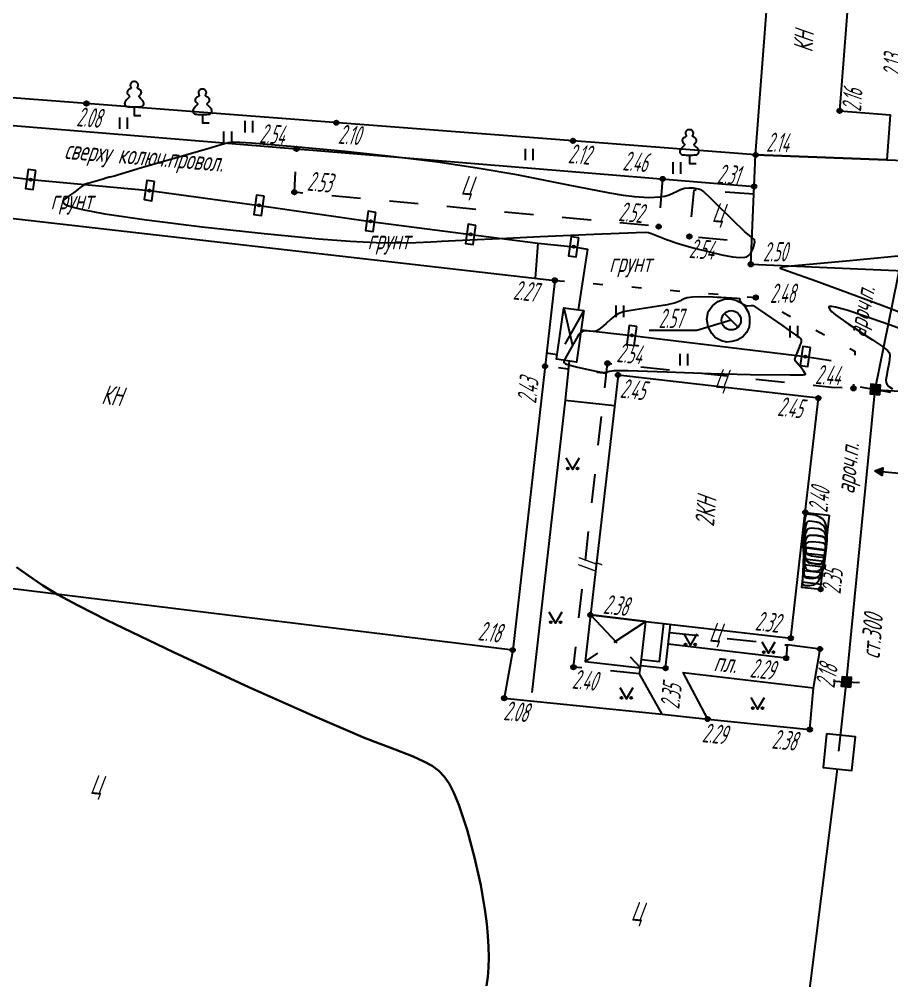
# Model space of a CAD drawing. Extents: x 1233805 to 1234355, y 654698 to 655114.
# Drawn here: x 1233889.75 to 1233934.98, y 654998.42 to 655048.23 of the extents above; entities that cross this region are included whole.
import ezdxf

# ---------------------------------------------------------------- set-up
doc = ezdxf.new("R2010")
doc.units = 0
for name, pattern in [('ИИDash_05_15', [2, 0.5, -1.5]), ('ИИDash_15_15', [3, 1.5, -1.5]), ('ИИDash_20_10', [3, 2, -1])]:
    doc.linetypes.add(name, pattern=pattern)
for name, color, linetype, lineweight in [('ИИ_ГОРИЗОНТАЛИ_ОСН', 32, 'Continuous', 25), ('ИИ_ГОРИЗОНТАЛИ_УТОЛЩ', 32, 'Continuous', 30), ('ИИ_ДОРОГИ_АД', 7, 'Continuous', 25), ('ИИ_ОГРАДЫ', 7, 'Continuous', 25), ('ИИ_ОТМЕТКИ', 7, 'Continuous', 25), ('ИИ_СТРОЕНИЕ', 7, 'Continuous', 25), ('ИИ_ТЕПЛОТРАССА', 5, 'Continuous', 25), ('ИИ_ТРУБОПРОВОДЫ', 7, 'Continuous', 25), ('ИИ_УГОДЬЯ', 7, 'Continuous', 25)]:
    doc.layers.add(name, color=color, linetype=linetype, lineweight=lineweight)
doc.styles.add('VNIPISIMPLEXCUR', font='simplex.shx', dxfattribs={"width": 0.8, "oblique": 15})
doc.styles.add('ГОСТ 2.304 КУРСИВ', font='cs_gost2304.shx', dxfattribs={"oblique": 15})
doc.linetypes.add('ИИ054763', pattern='A,2.5,[23,3dservice.shx,S=0.85,R=45,X=0,Y=0],5,[23,3dservice.shx,S=0.85,R=225,X=0,Y=0],2.5', length=10)
doc.linetypes.add('ИИ251215', pattern='A,8,-0.6,["2Т",VNIPISIMPLEXCUR,S=2,R=0,X=0,Y=-1],-4.4,24', length=37)
doc.linetypes.add('ИИ251225', pattern='A,2,-2,3,-0.6,["2Т",VNIPISIMPLEXCUR,S=2,R=0,X=0,Y=-1],-4.4,3,-2,8,-2,8,-2,6', length=43)

# ---------------------------------------------------------------- blocks, each defined once
blk = doc.blocks.new('ИИ05401')
at = {"color": 0, "linetype": 'Continuous', "lineweight": 25}
for points in [[(-0.4, 1.2), (-0.4, 0)], [(0.4, 1.2), (0.4, 0)]]:
    blk.add_lwpolyline(points, dxfattribs=at)
blk = doc.blocks.new('ИИ05416')
at = {"linetype": 'Continuous', "lineweight": 25}
h = blk.add_hatch(color=0, dxfattribs=at)
edge = h.paths.add_edge_path()
edge.add_arc((-0.5, 0.1), 0.1, 0, 360)
h = blk.add_hatch(color=0, dxfattribs=at)
edge = h.paths.add_edge_path()
edge.add_arc((0.5, 0.1), 0.1, 0, 360)
at = {"color": 0, "linetype": 'Continuous', "lineweight": 25}
blk.add_lwpolyline([(-0.693, 1.2), (0, 0), (0.693, 1.2)], dxfattribs=at)
for centre in [(-0.5, 0.1), (0.5, 0.1)]:
    blk.add_circle(centre, 0.1, dxfattribs=at)
blk = doc.blocks.new('ИИ051171')
at = {"color": 0, "linetype": 'Continuous', "lineweight": 25, "flags": 128}
blk.add_lwpolyline([(0.707, -0.707), (-0.707, 0.707)], dxfattribs=at)
at = {"color": 0, "linetype": 'Continuous', "lineweight": 25}
blk.add_circle((0, 0), 1, dxfattribs=at)
at = {"color": 0, "linetype": 'Continuous', "style": 'VNIPISIMPLEXCUR', "oblique": 15, "width": 0.8}
for tag, p in [('NUMBER', (1.7, -1)), ('HATCH', (1.7, -4.4)), ('HEIGHT', (1.7, -7.8)), ('TOP1', (1.7, -11.2)), ('TOP2', (1.7, -14.6)), ('TOP3', (1.7, -18)), ('TOP4', (1.7, -21.4)), ('TOP5', (1.7, -24.8)), ('BOTTOM', (1.7, -28.2))]:
    blk.add_attdef(tag, p, '', height=2, dxfattribs=at)
blk = doc.blocks.new('ИИ0510712')
at = {"linetype": 'Continuous'}
blk.add_hatch(color=0, dxfattribs=at).paths.add_polyline_path([(0.5, -0.5), (0.5, 0.5), (-0.5, 0.5), (-0.5, -0.5)])
at = {"color": 0, "linetype": 'Continuous'}
blk.add_lwpolyline([(0.5, -0.5), (0.5, 0.5), (-0.5, 0.5), (-0.5, -0.5)], close=True, dxfattribs=at)
blk = doc.blocks.new('ИИ051216')
at = {"linetype": 'Continuous'}
blk.add_hatch(color=0, dxfattribs=at).paths.add_polyline_path([(0, 0), (0.4, -0.8), (-0.4, -0.8)])
at = {"color": 0, "linetype": 'Continuous'}
for points in [[(0, 0), (0.4, -0.8), (-0.4, -0.8), (0, 0)], [(0, 0), (0, -2.5)]]:
    blk.add_lwpolyline(points, dxfattribs=at)
at = {"color": 0, "linetype": 'Continuous', "style": 'VNIPISIMPLEXCUR', "oblique": 15, "width": 0.8}
blk.add_attdef('HEIGHT', (1.1, -2.5), '', height=2, dxfattribs=at)
blk = doc.blocks.new('ИИ051083')
h = blk.add_hatch(color=0)
edge = h.paths.add_edge_path()
edge.add_arc((0, 0), 0.12, 0, 360)
at = {"color": 0}
blk.add_lwpolyline([(-0.4, -1), (0.4, -1), (0.4, 1), (-0.4, 1)], close=True, dxfattribs=at)
blk.add_circle((0, 0), 0.12, dxfattribs=at)
blk = doc.blocks.new('ИИ053881')
at = {"color": 0, "linetype": 'Continuous', "lineweight": 25}
blk.add_lwpolyline([(0, 0.875), (0.129, 0.876), (0.342, 0.878), (0.479, 0.882), (0.614, 0.891), (0.726, 0.907), (0.816, 0.94), (0.906, 1), (0.956, 1.071), (0.983, 1.151), (0.991, 1.231), (0.986, 1.295), (0.963, 1.379), (0.932, 1.445), (0.884, 1.516), (0.798, 1.61), (0.719, 1.692), (0.646, 1.766), (0.575, 1.842), (0.536, 1.889), (0.511, 1.929), (0.501, 1.967), (0.504, 1.992), (0.518, 2.017), (0.545, 2.049), (0.608, 2.115), (0.679, 2.198), (0.732, 2.29), (0.745, 2.372), (0.736, 2.444), (0.709, 2.515), (0.672, 2.575), (0.633, 2.617), (0.596, 2.646), (0.548, 2.678), (0.495, 2.709), (0.408, 2.76), (0.363, 2.789), (0.336, 2.812), (0.324, 2.831), (0.321, 2.846), (0.325, 2.865), (0.335, 2.89), (0.353, 2.928), (0.372, 2.968), (0.4, 3.034), (0.413, 3.103), (0.412, 3.19), (0.398, 3.247), (0.363, 3.319), (0.32, 3.377), (0.284, 3.414), (0.246, 3.444), (0.181, 3.476), (0.125, 3.489), (0.07, 3.496), (0, 3.5), (-0.07, 3.496), (-0.125, 3.489), (-0.181, 3.476), (-0.246, 3.444), (-0.284, 3.414), (-0.32, 3.377), (-0.363, 3.319), (-0.398, 3.247), (-0.412, 3.19), (-0.413, 3.103), (-0.4, 3.034), (-0.372, 2.968), (-0.353, 2.928), (-0.335, 2.89), (-0.325, 2.865), (-0.321, 2.846), (-0.324, 2.831), (-0.336, 2.812), (-0.363, 2.789), (-0.408, 2.76), (-0.495, 2.709), (-0.548, 2.678), (-0.596, 2.646), (-0.633, 2.617), (-0.672, 2.575), (-0.709, 2.515), (-0.736, 2.444), (-0.745, 2.372), (-0.732, 2.29), (-0.679, 2.198), (-0.608, 2.115), (-0.545, 2.049), (-0.518, 2.017), (-0.504, 1.992), (-0.501, 1.967), (-0.511, 1.929), (-0.536, 1.889), (-0.575, 1.842), (-0.646, 1.766), (-0.719, 1.692), (-0.798, 1.61), (-0.884, 1.516), (-0.932, 1.445), (-0.963, 1.379), (-0.986, 1.295), (-0.991, 1.231), (-0.983, 1.151), (-0.956, 1.071), (-0.906, 1), (-0.816, 0.94), (-0.726, 0.907), (-0.614, 0.891), (-0.479, 0.882), (-0.342, 0.878), (-0.129, 0.876)], close=True, dxfattribs=at)
blk.add_lwpolyline([(0, 0.875), (0, 0), (0.7, 0)], dxfattribs=at)
blk = doc.blocks.new('PICKET')
at = {"color": 0, "linetype": 'Continuous', "lineweight": 25}
for p, q in [((-0.23, 0), (0.23, 0)), ((0, 0.23), (0, -0.23))]:
    blk.add_line(p, q, dxfattribs=at)
blk.add_circle((0, 0), 0.23, dxfattribs=at)
at = {"color": 0, "linetype": 'Continuous', "style": 'VNIPISIMPLEXCUR', "oblique": 15, "width": 0.8}
blk.add_attdef('OTMETKA', (1.25, 0.3), '', height=2, dxfattribs=at)
at = {"color": 8, "linetype": 'Continuous', "style": 'VNIPISIMPLEXCUR', "oblique": 15, "width": 0.8, "flags": 1}
blk.add_attdef('NOMER', (1.25, -2.7), '', height=2, dxfattribs=at)
blk = doc.blocks.new('*U161')
at = {"color": 0, "linetype": 'ByBlock', "lineweight": -2}
for points in [[(0, 0), (-3.578, -1.058)], [(-3.578, -1.058), (-8.523, -1.058)]]:
    blk.add_lwpolyline(points, dxfattribs=at)

msp = doc.modelspace()

# ---------------------------------------------------------------- linework, layer by layer
at = {"layer": 'ИИ_ГОРИЗОНТАЛИ_ОСН', "flags": 128}
for points, elevation in [([(1233892.912, 655039.51), (1233892.791, 655039.413), (1233892.562, 655039.234), (1233892.409, 655039.128), (1233892.13, 655038.93), (1233892.025, 655038.831), (1233892.01, 655038.787), (1233892.019, 655038.745), (1233892.11, 655038.656), (1233892.303, 655038.565), (1233892.608, 655038.468), (1233893.023, 655038.366), (1233894.187, 655038.149), (1233896.338, 655037.837), (1233899.233, 655037.477), (1233902.443, 655037.124), (1233905.279, 655036.854), (1233906.896, 655036.731), (1233908.254, 655036.659), (1233909.35, 655036.638), (1233910.314, 655036.666), (1233911.087, 655036.704), (1233911.396, 655036.719), (1233911.64, 655036.73), (1233912.717, 655036.779), (1233915.019, 655036.885), (1233916.76, 655036.966), (1233919.529, 655037.092), (1233921.721, 655037.189), (1233922.226, 655037.195), (1233922.364, 655037.173), (1233922.521, 655037.121), (1233922.688, 655037.054), (1233923.302, 655036.817), (1233923.964, 655036.599), (1233924.688, 655036.391), (1233925.468, 655036.189), (1233926.167, 655036.028), (1233926.714, 655035.925), (1233927.1, 655035.882), (1233927.368, 655035.895), (1233927.464, 655035.922), (1233927.542, 655035.964), (1233927.667, 655036.104), (1233927.812, 655036.409), (1233927.882, 655036.7), (1233927.855, 655036.798), (1233927.707, 655036.931), (1233927.347, 655037.238), (1233926.734, 655037.819), (1233925.751, 655038.791), (1233925.612, 655038.928), (1233925.196, 655039.321), (1233925.091, 655039.385), (1233924.957, 655039.426), (1233924.694, 655039.475), (1233924.457, 655039.486), (1233924.235, 655039.459), (1233924.032, 655039.393), (1233923.859, 655039.306), (1233923.635, 655039.193), (1233923.431, 655039.114), (1233923.206, 655039.054), (1233922.959, 655039.013), (1233922.677, 655038.989), (1233922.366, 655038.984), (1233921.65, 655039.03), (1233921.073, 655039.106), (1233920.356, 655039.224), (1233918.141, 655039.654), (1233915.544, 655040.16), (1233913.493, 655040.517), (1233911.454, 655040.817), (1233909.164, 655041.104), (1233906.642, 655041.375), (1233903.821, 655041.639), (1233901.781, 655041.808), (1233900.877, 655041.854), (1233900.581, 655041.824), (1233899.976, 655041.656), (1233899.692, 655041.573), (1233898.377, 655041.194), (1233896.08, 655040.529), (1233894.835, 655040.148), (1233894.681, 655040.099), (1233894.446, 655040.045), (1233894.407, 655040.039), (1233894.24, 655039.992), (1233894.101, 655039.95), (1233893.37, 655039.737), (1233893.287, 655039.713), (1233893.13, 655039.659), (1233893.077, 655039.627), (1233893.004, 655039.578), (1233892.912, 655039.51)], 2.5), ([(1233919.72, 655029.989), (1233920.082, 655029.933), (1233920.16, 655029.935), (1233920.221, 655029.956), (1233920.227, 655029.959), (1233920.355, 655030.001), (1233920.566, 655030.027), (1233921.309, 655030.037), (1233923.321, 655029.962), (1233925.613, 655029.87), (1233927.646, 655029.821), (1233929.701, 655029.802), (1233930.382, 655029.811), (1233930.49, 655029.823), (1233930.508, 655029.846), (1233930.427, 655029.979), (1233930.24, 655030.215), (1233930.189, 655030.275), (1233929.991, 655030.523), (1233929.958, 655030.622), (1233930.001, 655030.765), (1233930.207, 655031.27), (1233930.217, 655031.293), (1233930.293, 655031.501), (1233930.292, 655031.622), (1233930.257, 655031.684), (1233930.182, 655031.754), (1233929.777, 655032.044), (1233929.732, 655032.075), (1233929.349, 655032.34), (1233928.19, 655033.14), (1233927.876, 655033.348), (1233927.787, 655033.388), (1233927.787, 655033.388), (1233927.688, 655033.378), (1233927.673, 655033.376), (1233927.673, 655033.376), (1233927.525, 655033.37), (1233927.413, 655033.387), (1233927.305, 655033.44), (1233927.194, 655033.535), (1233927.123, 655033.623), (1233927.107, 655033.685), (1233927.113, 655033.704), (1233927.119, 655033.729), (1233927.1, 655033.745), (1233926.964, 655033.77), (1233926.118, 655033.813), (1233925.927, 655033.82), (1233925.718, 655033.829), (1233925.046, 655033.848), (1233924.652, 655033.835), (1233924.369, 655033.798), (1233924.223, 655033.751), (1233924.078, 655033.67), (1233924.031, 655033.64), (1233923.773, 655033.529), (1233923.331, 655033.427), (1233922.013, 655033.221), (1233921.575, 655033.157), (1233921.05, 655033.065), (1233920.788, 655032.976), (1233920.615, 655032.867), (1233920.408, 655032.692), (1233920.167, 655032.469), (1233920.051, 655032.361), (1233919.771, 655032.135), (1233919.652, 655032.076), (1233919.537, 655032.048), (1233919.293, 655032.065), (1233919.074, 655032.085), (1233918.924, 655032.046), (1233918.823, 655031.972), (1233918.719, 655031.85), (1233918.472, 655031.42), (1233918.437, 655031.354), (1233918.043, 655030.654), (1233918.033, 655030.639), (1233917.971, 655030.522), (1233917.979, 655030.45), (1233918.061, 655030.386), (1233918.234, 655030.32), (1233918.686, 655030.203), (1233919.238, 655030.084), (1233919.72, 655029.989)], 2.5), ([(1233930.471, 655022.315), (1233930.393, 655021.65), (1233930.358, 655021.151), (1233930.38, 655020.82), (1233930.407, 655020.487), (1233930.365, 655019.577), (1233930.345, 655019.232), (1233930.341, 655019.049), (1233930.359, 655018.961), (1233930.405, 655018.921), (1233930.512, 655018.903), (1233930.737, 655018.895), (1233930.918, 655018.933), (1233931.073, 655019.02), (1233931.198, 655019.156), (1233931.318, 655019.389), (1233931.42, 655019.72), (1233931.507, 655020.15), (1233931.582, 655020.702), (1233931.631, 655021.244), (1233931.636, 655021.65), (1233931.595, 655021.966), (1233931.508, 655022.199), (1233931.388, 655022.346), (1233931.221, 655022.457), (1233931.008, 655022.532), (1233930.73, 655022.577), (1233930.73, 655022.577), (1233930.73, 655022.577), (1233930.599, 655022.585), (1233930.537, 655022.56), (1233930.501, 655022.486), (1233930.471, 655022.315)], 2.5), ([(1233930.516, 655022.021), (1233930.437, 655021.597), (1233930.393, 655021.092), (1233930.411, 655020.826), (1233930.432, 655020.56), (1233930.422, 655020.18), (1233930.415, 655019.551), (1233930.438, 655019.416), (1233930.482, 655019.334), (1233930.552, 655019.293), (1233930.681, 655019.272), (1233930.878, 655019.262), (1233931.031, 655019.29), (1233931.159, 655019.359), (1233931.263, 655019.471), (1233931.358, 655019.658), (1233931.44, 655019.922), (1233931.51, 655020.267), (1233931.57, 655020.71), (1233931.61, 655021.143), (1233931.613, 655021.469), (1233931.581, 655021.722), (1233931.511, 655021.908), (1233931.413, 655022.028), (1233931.274, 655022.118), (1233931.096, 655022.178), (1233930.856, 655022.215), (1233930.855, 655022.215), (1233930.855, 655022.215), (1233930.706, 655022.225), (1233930.624, 655022.205), (1233930.564, 655022.141), (1233930.516, 655022.021)], 3), ([(1233930.562, 655021.726), (1233930.513, 655021.606), (1233930.473, 655021.441), (1233930.428, 655021.032), (1233930.441, 655020.833), (1233930.457, 655020.633), (1233930.454, 655020.463), (1233930.454, 655020.093), (1233930.486, 655019.87), (1233930.531, 655019.77), (1233930.601, 655019.703), (1233930.697, 655019.664), (1233930.849, 655019.641), (1233931.021, 655019.63), (1233931.144, 655019.648), (1233931.246, 655019.7), (1233931.328, 655019.786), (1233931.399, 655019.926), (1233931.461, 655020.125), (1233931.559, 655020.717), (1233931.588, 655021.043), (1233931.591, 655021.288), (1233931.566, 655021.478), (1233931.514, 655021.618), (1233931.437, 655021.711), (1233931.327, 655021.778), (1233931.185, 655021.823), (1233930.981, 655021.853), (1233930.98, 655021.853), (1233930.979, 655021.853), (1233930.813, 655021.866), (1233930.707, 655021.853), (1233930.625, 655021.807), (1233930.562, 655021.726)], 3.5), ([(1233930.652, 655021.136), (1233930.586, 655021.105), (1233930.538, 655021.057), (1233930.509, 655020.993), (1233930.498, 655020.914), (1233930.503, 655020.846), (1233930.508, 655020.778), (1233930.508, 655020.764), (1233930.533, 655020.609), (1233930.571, 655020.552), (1233930.627, 655020.507), (1233930.832, 655020.433), (1233931.185, 655020.379), (1233931.376, 655020.368), (1233931.423, 655020.383), (1233931.457, 655020.416), (1233931.502, 655020.531), (1233931.535, 655020.732), (1233931.546, 655020.925), (1233931.52, 655021.037), (1233931.439, 655021.096), (1233931.232, 655021.129), (1233931.23, 655021.129), (1233931.228, 655021.13), (1233930.868, 655021.158), (1233930.652, 655021.136)], 4.5), ([(1233930.698, 655020.842), (1233930.533, 655020.855), (1233930.533, 655020.853), (1233930.533, 655020.851), (1233930.533, 655020.851), (1233930.697, 655020.826), (1233931.354, 655020.748), (1233931.354, 655020.748), (1233931.354, 655020.748), (1233931.521, 655020.731), (1233931.523, 655020.739), (1233931.523, 655020.747), (1233931.355, 655020.768), (1233930.698, 655020.842)], 5)]:
    msp.add_lwpolyline(points, close=True, dxfattribs=dict(at, elevation=elevation))
at = {"layer": 'ИИ_ГОРИЗОНТАЛИ_ОСН', "elevation": 2.5, "flags": 128}
for points in [[(1233937.098, 655036.123), (1233932.811, 655035.715), (1233932.606, 655035.697), (1233929.768, 655035.433), (1233929.311, 655035.377), (1233929.223, 655035.357), (1233929.201, 655035.337), (1233929.278, 655035.293), (1233929.622, 655035.172), (1233931.037, 655034.678), (1233934.461, 655033.421), (1233936.928, 655032.459)], [(1233935.92, 655032.012), (1233934.852, 655032.392), (1233933.514, 655032.867), (1233932.648, 655033.153), (1233932.061, 655033.314), (1233931.875, 655033.346), (1233931.759, 655033.346), (1233931.723, 655033.332), (1233931.708, 655033.306), (1233931.742, 655033.221), (1233931.861, 655033.092), (1233932.066, 655032.918), (1233932.722, 655032.444), (1233933.793, 655031.736), (1233933.973, 655031.619), (1233934.501, 655031.268), (1233934.756, 655031.073), (1233934.863, 655030.939), (1233934.882, 655030.79), (1233934.839, 655030.455), (1233934.741, 655029.947), (1233934.733, 655029.908), (1233934.675, 655029.533), (1233934.687, 655029.415), (1233934.726, 655029.319), (1233934.831, 655029.206), (1233935.017, 655029.082)]]:
    msp.add_lwpolyline(points, dxfattribs=at)
at = {"layer": 'ИИ_ГОРИЗОНТАЛИ_УТОЛЩ', "elevation": 4, "flags": 128}
msp.add_lwpolyline([(1233930.607, 655021.431), (1233930.55, 655021.358), (1233930.506, 655021.255), (1233930.463, 655020.973), (1233930.472, 655020.84), (1233930.483, 655020.705), (1233930.482, 655020.641), (1233930.495, 655020.361), (1233930.556, 655020.188), (1233930.622, 655020.12), (1233930.717, 655020.069), (1233931.017, 655020.01), (1233931.164, 655019.998), (1233931.259, 655020.008), (1233931.334, 655020.041), (1233931.392, 655020.101), (1233931.44, 655020.195), (1233931.481, 655020.328), (1233931.547, 655020.724), (1233931.568, 655021.106), (1233931.552, 655021.234), (1233931.517, 655021.327), (1233931.462, 655021.392), (1233931.382, 655021.438), (1233931.106, 655021.491), (1233931.105, 655021.491), (1233931.104, 655021.491), (1233930.788, 655021.504), (1233930.685, 655021.479), (1233930.607, 655021.431)], close=True, dxfattribs=at)
at = {"layer": 'ИИ_ГОРИЗОНТАЛИ_УТОЛЩ', "elevation": 2, "flags": 128}
msp.add_lwpolyline([(1233889.61, 655019.843), (1233890.198, 655019.426), (1233890.97, 655018.89), (1233891.736, 655018.427), (1233892.804, 655017.851), (1233894.283, 655017.107), (1233897.736, 655015.447), (1233901.647, 655013.633), (1233905.063, 655012.105), (1233907.685, 655010.995), (1233909.228, 655010.393), (1233910.161, 655010.031), (1233910.722, 655009.785), (1233911.153, 655009.549), (1233911.491, 655009.3), (1233911.782, 655009), (1233912.036, 655008.631), (1233912.276, 655008.159), (1233912.53, 655007.53), (1233912.746, 655006.915), (1233912.961, 655006.24), (1233913.356, 655004.806), (1233913.676, 655003.374), (1233913.907, 655002), (1233913.985, 655001.364), (1233914.041, 655000.755), (1233914.073, 655000.173), (1233914.082, 654999.622), (1233914.068, 654999.102), (1233914.031, 654998.615), (1233913.971, 654998.161)], dxfattribs=at)
at = {"layer": 'ИИ_ДОРОГИ_АД', "flags": 128}
for points in [[(1233927.919, 655041.2), (1233864.813, 655046.044), (1233866.704, 655070.682)], [(1233915.328, 655015.549), (1233914.884, 655013.06), (1233923.079, 655012.231), (1233925.438, 655011.976), (1233930.732, 655011.434), (1233930.923, 655013.602), (1233931.258, 655015.604), (1233929.554, 655015.817), (1233929.507, 655015.134), (1233923.395, 655015.85)], [(1233923.079, 655012.231), (1233921.896, 655014.323), (1233921.96, 655014.631)], [(1233925.438, 655011.976), (1233924.162, 655014.388), (1233930.923, 655013.602)]]:
    msp.add_lwpolyline(points, dxfattribs=at)
at = {"layer": 'ИИ_ДОРОГИ_АД', "linetype": 'ИИDash_15_15', "flags": 128}
for points in [[(1233923.101, 655039.958), (1233922.893, 655037.487), (1233904.009, 655039.267), (1233904.122, 655041.516)], [(1233927.831, 655039.169), (1233924.72, 655039.372), (1233924.487, 655036.975), (1233927.723, 655036.694)], [(1233921.896, 655014.323), (1233918.478, 655014.665), (1233920.242, 655030.402), (1233931.846, 655029.176), (1233937.312, 655028.858), (1233937.808, 655031.71), (1233941.546, 655033.2), (1233942.917, 655033.363)], [(1233923.466, 655016.462), (1233929.554, 655015.817)]]:
    msp.add_lwpolyline(points, dxfattribs=at)
at = {"layer": 'ИИ_ОГРАДЫ', "linetype": 'ИИ054763', "flags": 128}
msp.add_lwpolyline([(1233864.43, 655046.546), (1233864.352, 655045.538), (1233873.322, 655044.719), (1233873.237, 655044.052), (1233927.848, 655039.568)], dxfattribs=at)
at = {"layer": 'ИИ_СТРОЕНИЕ'}
for points in [[(1233929.199, 655057.876), (1233933.356, 655057.563), (1233933.017, 655053.147), (1233932.839, 655050.822), (1233932.275, 655043.485), (1233934.894, 655043.284), (1233934.714, 655040.937), (1233927.919, 655041.2)], [(1233927.919, 655041.2), (1233934.714, 655040.937), (1233958.974, 655039.999), (1233958.589, 655034.184), (1233927.672, 655035.531)], [(1233875.257, 655039.525), (1233917.514, 655034.702), (1233915.328, 655015.549), (1233872.636, 655020.782), (1233872.782, 655021.835), (1233874.788, 655036.209)], [(1233920.787, 655029.798), (1233919.355, 655017.367), (1233922.237, 655017.035), (1233929.744, 655016.17), (1233930.287, 655020.882), (1233930.495, 655022.685), (1233931.176, 655028.601)], [(1233931.731, 655022.542), (1233931.523, 655020.739), (1233930.534, 655020.853), (1233930.287, 655020.882), (1233930.495, 655022.685)], [(1233931.523, 655020.739), (1233930.534, 655020.853), (1233930.299, 655018.814), (1233931.288, 655018.7)], [(1233919.355, 655017.367), (1233919.078, 655014.963), (1233921.96, 655014.631), (1233922.237, 655017.035)]]:
    msp.add_lwpolyline(points, close=True, dxfattribs=at)
for points in [[(1233931.455, 655020.143), (1233930.466, 655020.257)], [(1233931.489, 655020.441), (1233930.5, 655020.555)], [(1233931.386, 655019.547), (1233930.397, 655019.661)], [(1233931.42, 655019.845), (1233930.431, 655019.959)], [(1233931.317, 655018.951), (1233930.328, 655019.065)], [(1233931.352, 655019.249), (1233930.363, 655019.363)], [(1233921.975, 655014.758), (1233923.253, 655014.611), (1233923.515, 655016.887)], [(1233922.01, 655015.064), (1233922.936, 655014.957), (1233923.163, 655016.928)]]:
    msp.add_lwpolyline(points, dxfattribs=at)
at = {"layer": 'ИИ_СТРОЕНИЕ', "linetype": 'ИИDash_20_10', "flags": 128}
for points in [[(1233919.355, 655017.367), (1233921.96, 655014.631)], [(1233922.237, 655017.035), (1233919.078, 655014.963)]]:
    msp.add_lwpolyline(points, dxfattribs=at)
at = {"layer": 'ИИ_ТЕПЛОТРАССА', "linetype": 'ИИ251215', "flags": 128}
for points in [[(1233932.236, 655010.315), (1233932.627, 655013.902), (1233934.125, 655029.048), (1233935.984, 655038.233), (1233936.204, 655039.352), (1233936.424, 655040.837), (1233936.531, 655042.392), (1233936.81, 655045.485)], [(1233873.281, 655036.411), (1233873.73, 655039.723), (1233874.051, 655041.801), (1233876.183, 655041.562), (1233880.683, 655041.105), (1233885.485, 655040.531), (1233890.345, 655039.925), (1233896.498, 655039.352), (1233902.179, 655038.588), (1233907.96, 655037.756), (1233913.154, 655037.082), (1233916.626, 655036.621), (1233918.489, 655036.441), (1233919.208, 655036.318), (1233918.719, 655033.178)], [(1233916.626, 655036.621), (1233916.484, 655034.819)], [(1233918.869, 655032.136), (1233921.503, 655031.848), (1233930.491, 655030.755), (1233931.829, 655030.556)], [(1233918.26, 655030.522), (1233918.054, 655028.493), (1233916.325, 655013.357)], [(1233917.635, 655030.85), (1233917.084, 655030.931)], [(1233918.054, 655028.493), (1233920.604, 655028.214)]]:
    msp.add_lwpolyline(points, dxfattribs=at)
at = {"layer": 'ИИ_ТЕПЛОТРАССА', "color": 7}
for points in [[(1233919.007, 655033.138), (1233918.639, 655030.47), (1233917.602, 655030.613), (1233917.97, 655033.281)], [(1233931.603, 655011.218), (1233931.417, 655009.466), (1233932.906, 655009.309), (1233933.091, 655011.06)]]:
    msp.add_lwpolyline(points, close=True, dxfattribs=at)
at = {"layer": 'ИИ_ТЕПЛОТРАССА', "color": 7, "linetype": 'ИИDash_20_10'}
for points in [[(1233919.007, 655033.138), (1233917.602, 655030.613)], [(1233917.97, 655033.281), (1233918.639, 655030.47)]]:
    msp.add_lwpolyline(points, dxfattribs=at)
at = {"layer": 'ИИ_ТЕПЛОТРАССА', "color": 7, "flags": 128}
for points in [[(1233933.338, 655029.18), (1233934.125, 655029.048), (1233934.912, 655028.917)], [(1233931.946, 655013.935), (1233932.627, 655013.902), (1233933.307, 655013.87)]]:
    msp.add_lwpolyline(points, dxfattribs=at)
at = {"layer": 'ИИ_ТЕПЛОТРАССА', "linetype": 'ИИ251225', "flags": 128}
msp.add_lwpolyline([(1233929.404, 654987.457), (1233932.161, 655009.387)], dxfattribs=at)
at = {"layer": 'ИИ_ТРУБОПРОВОДЫ', "flags": 128}
msp.add_lwpolyline([(1233926.587, 655033.74), (1233926.897, 655033.677), (1233927.173, 655033.539), (1233927.371, 655033.327), (1233927.544, 655033.044), (1233927.611, 655032.789), (1233927.604, 655032.522), (1233927.585, 655032.271), (1233927.449, 655031.999), (1233927.234, 655031.763), (1233926.959, 655031.599), (1233926.686, 655031.53), (1233926.426, 655031.506), (1233926.158, 655031.561), (1233925.835, 655031.716), (1233925.646, 655031.957), (1233925.459, 655032.297), (1233925.399, 655032.685), (1233925.462, 655033.084), (1233925.684, 655033.38), (1233925.957, 655033.602), (1233926.292, 655033.722)], close=True, dxfattribs=at)
at = {"layer": 'ИИ_УГОДЬЯ', "linetype": 'ИИDash_05_15', "flags": 128}
for points in [[(1233917.514, 655034.702), (1233927.928, 655033.814), (1233933.062, 655031.028), (1233932.995, 655029.109)], [(1233920.182, 655029.87), (1233917.006, 655030.253)]]:
    msp.add_lwpolyline(points, dxfattribs=at)

# ---------------------------------------------------------------- block references
at = {"layer": 'ИИ_ОТМЕТКИ'}
ref = msp.add_blockref('PICKET', (1233935.637, 655044.601, 2.127), dxfattribs=dict(at, xscale=0.5, yscale=0.5, zscale=0.5))
ref.add_attrib('OTMETKA', '2.13', (1233935.514, 655045.232, 2.127), dxfattribs={"layer": '0', "color": 0, "linetype": 'Continuous', "height": 1, "rotation": 87.5461, "style": 'ГОСТ 2.304 КУРСИВ', "oblique": 15, "width": 0.65})
ref = msp.add_blockref('PICKET', (1233932.275, 655043.485, 2.16), dxfattribs=dict(at, xscale=0.5, yscale=0.5, zscale=0.5))
ref.add_attrib('OTMETKA', '2.16', (1233933.382, 655043.424, 2.16), dxfattribs={"layer": '0', "color": 0, "linetype": 'Continuous', "height": 1, "rotation": 85.6108, "style": 'ГОСТ 2.304 КУРСИВ', "oblique": 15, "width": 0.65})
ref = msp.add_blockref('PICKET', (1233893.235, 655043.862, 2.078), dxfattribs=dict(at, xscale=0.5, yscale=0.5, zscale=0.5))
ref.add_attrib('OTMETKA', '2.08', (1233892.694, 655042.688, 2.078), dxfattribs={"layer": '0', "color": 0, "linetype": 'Continuous', "height": 1, "rotation": 355.6108, "style": 'ГОСТ 2.304 КУРСИВ', "oblique": 15, "width": 0.65})
ref = msp.add_blockref('PICKET', (1233906.187, 655042.868, 2.099), dxfattribs=dict(at, xscale=0.5, yscale=0.5, zscale=0.5))
ref.add_attrib('OTMETKA', '2.10', (1233906.259, 655041.786, 2.099), dxfattribs={"layer": '0', "color": 0, "linetype": 'Continuous', "height": 1, "rotation": 355.6108, "style": 'ГОСТ 2.304 КУРСИВ', "oblique": 15, "width": 0.65})
ref = msp.add_blockref('PICKET', (1233904.122, 655041.516, 2.54), dxfattribs=dict(at, xscale=0.5, yscale=0.5, zscale=0.5))
ref.add_attrib('OTMETKA', '2.54', (1233902.181, 655041.828, 2.54), dxfattribs={"layer": '0', "color": 0, "linetype": 'Continuous', "height": 1, "rotation": 355.3058, "style": 'ГОСТ 2.304 КУРСИВ', "oblique": 15, "width": 0.65})
ref = msp.add_blockref('PICKET', (1233918.451, 655041.927, 2.119), dxfattribs=dict(at, xscale=0.5, yscale=0.5, zscale=0.5))
ref.add_attrib('OTMETKA', '2.12', (1233918.179, 655040.78, 2.119), dxfattribs={"layer": '0', "color": 0, "linetype": 'Continuous', "height": 1, "rotation": 355.3058, "style": 'ГОСТ 2.304 КУРСИВ', "oblique": 15, "width": 0.65})
ref = msp.add_blockref('PICKET', (1233927.919, 655041.2, 2.135), dxfattribs=dict(at, xscale=0.5, yscale=0.5, zscale=0.5))
ref.add_attrib('OTMETKA', '2.14', (1233928.465, 655041.374, 2.135), dxfattribs={"layer": '0', "color": 0, "linetype": 'Continuous', "height": 1, "rotation": 357.7846, "style": 'ГОСТ 2.304 КУРСИВ', "oblique": 15, "width": 0.65})
ref = msp.add_blockref('PICKET', (1233923.101, 655039.958, 2.463), dxfattribs=dict(at, xscale=0.5, yscale=0.5, zscale=0.5))
ref.add_attrib('OTMETKA', '2.46', (1233921.002, 655040.406, 2.463), dxfattribs={"layer": '0', "color": 0, "linetype": 'Continuous', "height": 1, "rotation": 355.3058, "style": 'ГОСТ 2.304 КУРСИВ', "oblique": 15, "width": 0.65})
ref = msp.add_blockref('PICKET', (1233927.848, 655039.568, 2.308), dxfattribs=dict(at, xscale=0.5, yscale=0.5, zscale=0.5))
ref.add_attrib('OTMETKA', '2.31', (1233925.898, 655039.731, 2.308), dxfattribs={"layer": '0', "color": 0, "linetype": 'Continuous', "height": 1, "rotation": 355.3058, "style": 'ГОСТ 2.304 КУРСИВ', "oblique": 15, "width": 0.65})
ref = msp.add_blockref('PICKET', (1233904.009, 655039.267, 2.525), dxfattribs=dict(at, xscale=0.5, yscale=0.5, zscale=0.5))
ref.add_attrib('OTMETKA', '2.53', (1233904.645, 655039.358, 2.525), dxfattribs={"layer": '0', "color": 0, "linetype": 'Continuous', "height": 1, "rotation": 354.6153, "style": 'ГОСТ 2.304 КУРСИВ', "oblique": 15, "width": 0.65})
ref = msp.add_blockref('PICKET', (1233922.893, 655037.487, 2.524), dxfattribs=dict(at, xscale=0.5, yscale=0.5, zscale=0.5))
ref.add_attrib('OTMETKA', '2.52', (1233920.788, 655037.782, 2.524), dxfattribs={"layer": '0', "color": 0, "linetype": 'Continuous', "height": 1, "rotation": 354.6153, "style": 'ГОСТ 2.304 КУРСИВ', "oblique": 15, "width": 0.65})
ref = msp.add_blockref('PICKET', (1233924.487, 655036.975, 2.535), dxfattribs=dict(at, xscale=0.5, yscale=0.5, zscale=0.5))
ref.add_attrib('OTMETKA', '2.54', (1233924.443, 655035.87, 2.535), dxfattribs={"layer": '0', "color": 0, "linetype": 'Continuous', "height": 1, "rotation": 355.0405, "style": 'ГОСТ 2.304 КУРСИВ', "oblique": 15, "width": 0.65})
ref = msp.add_blockref('PICKET', (1233927.672, 655035.531, 2.495), dxfattribs=dict(at, xscale=0.5, yscale=0.5, zscale=0.5))
ref.add_attrib('OTMETKA', '2.50', (1233928.297, 655035.681, 2.495), dxfattribs={"layer": '0', "color": 0, "linetype": 'Continuous', "height": 1, "style": 'ГОСТ 2.304 КУРСИВ', "oblique": 15, "width": 0.65})
ref = msp.add_blockref('PICKET', (1233917.514, 655034.702, 2.27), dxfattribs=dict(at, xscale=0.5, yscale=0.5, zscale=0.5))
ref.add_attrib('OTMETKA', '2.27', (1233915.322, 655033.72, 2.27), dxfattribs={"layer": '0', "color": 0, "linetype": 'Continuous', "height": 1, "rotation": 353.4886, "style": 'ГОСТ 2.304 КУРСИВ', "oblique": 15, "width": 0.65})
ref = msp.add_blockref('PICKET', (1233927.928, 655033.814, 2.478), dxfattribs=dict(at, xscale=0.5, yscale=0.5, zscale=0.5))
ref.add_attrib('OTMETKA', '2.48', (1233928.664, 655033.536, 2.478), dxfattribs={"layer": '0', "color": 0, "linetype": 'Continuous', "height": 1, "style": 'ГОСТ 2.304 КУРСИВ', "oblique": 15, "width": 0.65})
ref = msp.add_blockref('PICKET', (1233920.242, 655030.402, 2.543), dxfattribs=dict(at, xscale=0.5, yscale=0.5, zscale=0.5))
ref.add_attrib('OTMETKA', '2.54', (1233920.689, 655030.476, 2.543), dxfattribs={"layer": '0', "color": 0, "linetype": 'Continuous', "height": 1, "rotation": 353.9671, "style": 'ГОСТ 2.304 КУРСИВ', "oblique": 15, "width": 0.65})
ref = msp.add_blockref('PICKET', (1233917.006, 655030.253, 2.426), dxfattribs=dict(at, xscale=0.5, yscale=0.5, zscale=0.5))
ref.add_attrib('OTMETKA', '2.43', (1233916.536, 655028.294, 2.426), dxfattribs={"layer": '0', "color": 0, "linetype": 'Continuous', "height": 1, "rotation": 83.4886, "style": 'ГОСТ 2.304 КУРСИВ', "oblique": 15, "width": 0.65})
ref = msp.add_blockref('PICKET', (1233932.995, 655029.109, 2.443), dxfattribs=dict(at, xscale=0.5, yscale=0.5, zscale=0.5))
ref.add_attrib('OTMETKA', '2.44', (1233930.993, 655029.338, 2.443), dxfattribs={"layer": '0', "color": 0, "linetype": 'Continuous', "height": 1, "rotation": 356.6697, "style": 'ГОСТ 2.304 КУРСИВ', "oblique": 15, "width": 0.65})
ref = msp.add_blockref('PICKET', (1233920.787, 655029.798, 2.452), dxfattribs=dict(at, xscale=0.5, yscale=0.5, zscale=0.5))
ref.add_attrib('OTMETKA', '2.45', (1233920.865, 655028.63, 2.452), dxfattribs={"layer": '0', "color": 0, "linetype": 'Continuous', "height": 1, "rotation": 353.4289, "style": 'ГОСТ 2.304 КУРСИВ', "oblique": 15, "width": 0.65})
ref = msp.add_blockref('PICKET', (1233931.176, 655028.601, 2.453), dxfattribs=dict(at, xscale=0.5, yscale=0.5, zscale=0.5))
ref.add_attrib('OTMETKA', '2.45', (1233929.024, 655027.693, 2.453), dxfattribs={"layer": '0', "color": 0, "linetype": 'Continuous', "height": 1, "rotation": 353.4289, "style": 'ГОСТ 2.304 КУРСИВ', "oblique": 15, "width": 0.65})
ref = msp.add_blockref('PICKET', (1233930.495, 655022.685, 2.396), dxfattribs=dict(at, xscale=0.5, yscale=0.5, zscale=0.5))
ref.add_attrib('OTMETKA', '2.40', (1233931.633, 655022.642, 2.396), dxfattribs={"layer": '0', "color": 0, "linetype": 'Continuous', "height": 1, "rotation": 83.4289, "style": 'ГОСТ 2.304 КУРСИВ', "oblique": 15, "width": 0.65})
ref = msp.add_blockref('PICKET', (1233931.288, 655018.7, 2.354), dxfattribs=dict(at, xscale=0.5, yscale=0.5, zscale=0.5))
ref.add_attrib('OTMETKA', '2.35', (1233932.319, 655018.428, 2.354), dxfattribs={"layer": '0', "color": 0, "linetype": 'Continuous', "height": 1, "rotation": 83.4289, "style": 'ГОСТ 2.304 КУРСИВ', "oblique": 15, "width": 0.65})
ref = msp.add_blockref('PICKET', (1233919.355, 655017.367, 2.377), dxfattribs=dict(at, xscale=0.5, yscale=0.5, zscale=0.5))
ref.add_attrib('OTMETKA', '2.38', (1233919.993, 655017.444, 2.377), dxfattribs={"layer": '0', "color": 0, "linetype": 'Continuous', "height": 1, "rotation": 353.4289, "style": 'ГОСТ 2.304 КУРСИВ', "oblique": 15, "width": 0.65})
ref = msp.add_blockref('PICKET', (1233929.744, 655016.17, 2.315), dxfattribs=dict(at, xscale=0.5, yscale=0.5, zscale=0.5))
ref.add_attrib('OTMETKA', '2.32', (1233927.867, 655016.58, 2.315), dxfattribs={"layer": '0', "color": 0, "linetype": 'Continuous', "height": 1, "rotation": 353.4289, "style": 'ГОСТ 2.304 КУРСИВ', "oblique": 15, "width": 0.65})
ref = msp.add_blockref('PICKET', (1233915.328, 655015.549, 2.18), dxfattribs=dict(at, xscale=0.5, yscale=0.5, zscale=0.5))
ref.add_attrib('OTMETKA', '2.18', (1233913.499, 655016.064, 2.18), dxfattribs={"layer": '0', "color": 0, "linetype": 'Continuous', "height": 1, "rotation": 353.0116, "style": 'ГОСТ 2.304 КУРСИВ', "oblique": 15, "width": 0.65})
ref = msp.add_blockref('PICKET', (1233931.258, 655015.604, 2.181), dxfattribs=dict(at, xscale=0.5, yscale=0.5, zscale=0.5))
ref.add_attrib('OTMETKA', '2.18', (1233932.001, 655013.543, 2.181), dxfattribs={"layer": '0', "color": 0, "linetype": 'Continuous', "height": 1, "rotation": 80.5027, "style": 'ГОСТ 2.304 КУРСИВ', "oblique": 15, "width": 0.65})
ref = msp.add_blockref('PICKET', (1233929.507, 655015.134, 2.289), dxfattribs=dict(at, xscale=0.5, yscale=0.5, zscale=0.5))
ref.add_attrib('OTMETKA', '2.29', (1233927.595, 655014.145, 2.289), dxfattribs={"layer": '0', "color": 0, "linetype": 'Continuous', "height": 1, "rotation": 353.3211, "style": 'ГОСТ 2.304 КУРСИВ', "oblique": 15, "width": 0.65})
ref = msp.add_blockref('PICKET', (1233918.478, 655014.665, 2.397), dxfattribs=dict(at, xscale=0.5, yscale=0.5, zscale=0.5))
ref.add_attrib('OTMETKA', '2.40', (1233918.383, 655013.56, 2.397), dxfattribs={"layer": '0', "color": 0, "linetype": 'Continuous', "height": 1, "rotation": 354.2781, "style": 'ГОСТ 2.304 КУРСИВ', "oblique": 15, "width": 0.65})
ref = msp.add_blockref('PICKET', (1233923.253, 655014.611, 2.349), dxfattribs=dict(at, xscale=0.5, yscale=0.5, zscale=0.5))
ref.add_attrib('OTMETKA', '2.35', (1233923.958, 655012.459, 2.349), dxfattribs={"layer": '0', "color": 0, "linetype": 'Continuous', "height": 1, "rotation": 83.4289, "style": 'ГОСТ 2.304 КУРСИВ', "oblique": 15, "width": 0.65})
ref = msp.add_blockref('PICKET', (1233914.884, 655013.06, 2.081), dxfattribs=dict(at, xscale=0.5, yscale=0.5, zscale=0.5))
ref.add_attrib('OTMETKA', '2.08', (1233914.825, 655011.93, 2.081), dxfattribs={"layer": '0', "color": 0, "linetype": 'Continuous', "height": 1, "rotation": 354.224, "style": 'ГОСТ 2.304 КУРСИВ', "oblique": 15, "width": 0.65})
ref = msp.add_blockref('PICKET', (1233925.438, 655011.976, 2.293), dxfattribs=dict(at, xscale=0.5, yscale=0.5, zscale=0.5))
ref.add_attrib('OTMETKA', '2.29', (1233925.118, 655010.784, 2.293), dxfattribs={"layer": '0', "color": 0, "linetype": 'Continuous', "height": 1, "rotation": 354.1536, "style": 'ГОСТ 2.304 КУРСИВ', "oblique": 15, "width": 0.65})
ref = msp.add_blockref('PICKET', (1233930.732, 655011.434, 2.38), dxfattribs=dict(at, xscale=0.5, yscale=0.5, zscale=0.5))
ref.add_attrib('OTMETKA', '2.38', (1233928.732, 655010.456, 2.38), dxfattribs={"layer": '0', "color": 0, "linetype": 'Continuous', "height": 1, "rotation": 354.1536, "style": 'ГОСТ 2.304 КУРСИВ', "oblique": 15, "width": 0.65})
at = {"layer": 'ИИ_ТЕПЛОТРАССА', "color": 7}
for name, p, xscale, yscale, zscale, rotation in [('ИИ051083', (1233890.345, 655039.925), 0.4999999999999997, 0.4999999999999997, 0.4999999999999997, 172.0994393047925), ('ИИ051083', (1233896.498, 655039.352), 0.4999999999999997, 0.4999999999999997, 0.4999999999999997, 172.0994393047925), ('ИИ051083', (1233902.179, 655038.588), 0.4999999999999997, 0.4999999999999997, 0.4999999999999997, 172.0994393047925), ('ИИ051083', (1233907.96, 655037.756), 0.4999999999999997, 0.4999999999999997, 0.4999999999999997, 172.0994393047925), ('ИИ051083', (1233913.154, 655037.082), 0.4999999999999997, 0.4999999999999997, 0.4999999999999997, 172.0994393047925), ('ИИ051083', (1233918.489, 655036.441), 0.4999999999999997, 0.4999999999999997, 0.4999999999999997, 172.0994393047925), ('ИИ051083', (1233921.503, 655031.848), 0.4999999999999997, 0.4999999999999997, 0.4999999999999997, 172.0994393047925), ('ИИ051083', (1233930.491, 655030.755), 0.4999999999999997, 0.4999999999999997, 0.4999999999999997, 172.0994393047925), ('ИИ0510712', (1233934.125, 655029.048), 0.4999999999999997, 0.4999999999999997, 0.4999999999999997, 355.1438611621973), ('ИИ051216', (1233934.098, 655024.839), 0.4999999999999993, 0.4999999999999993, 0.4999999999999993, 84), ('ИИ0510712', (1233932.627, 655013.902), 0.4999999999999997, 0.4999999999999997, 0.4999999999999997, 355.1438611621973)]:
    msp.add_blockref(name, p, dxfattribs=dict(at, xscale=xscale, yscale=yscale, zscale=zscale, rotation=rotation))
at = {"layer": 'ИИ_ТРУБОПРОВОДЫ'}
ref = msp.add_blockref('ИИ051171', (1233926.657, 655032.635, 2.57), dxfattribs=dict(at, xscale=0.5, yscale=0.5, zscale=0.5))
ref.add_attrib('HATCH', '2.57', (1233922.89, 655032.234, 2.57), dxfattribs={"layer": '0', "color": 0, "linetype": 'Continuous', "height": 1, "rotation": 360, "style": 'ГОСТ 2.304 КУРСИВ', "oblique": 15, "width": 0.65})
at = {"layer": 'ИИ_ТРУБОПРОВОДЫ', "xscale": 0.5, "yscale": 0.5, "zscale": 0.5}
msp.add_blockref('*U161', (1233926.657, 655032.635, 25.52), dxfattribs=at)
at = {"layer": 'ИИ_УГОДЬЯ', "xscale": 0.5, "yscale": 0.5, "zscale": 0.5}
for name, p in [('ИИ053881', (1233895.708, 655043.247, -11.67)), ('ИИ053881', (1233899.241, 655042.857, -11.67)), ('ИИ05401', (1233895.142, 655042.543)), ('ИИ05401', (1233901.644, 655042.365)), ('ИИ053881', (1233924.489, 655040.755, -11.67)), ('ИИ05401', (1233900.543, 655041.81)), ('ИИ05401', (1233916.169, 655040.923)), ('ИИ05401', (1233923.831, 655040.216)), ('ИИ05401', (1233920.873, 655032.795)), ('ИИ05401', (1233929.889, 655031.748)), ('ИИ05401', (1233924.195, 655030.289)), ('ИИ05416', (1233918.436, 655024.903)), ('ИИ05416', (1233917.551, 655016.938)), ('ИИ05416', (1233924.542, 655015.792)), ('ИИ05416', (1233928.59, 655015.385)), ('ИИ05416', (1233921.223, 655013.019)), ('ИИ05416', (1233928.026, 655012.492))]:
    msp.add_blockref(name, p, dxfattribs=at)

# ---------------------------------------------------------------- texts
at = {"layer": 'ИИ_ДОРОГИ_АД', "style": 'ГОСТ 2.304 КУРСИВ', "oblique": 15, "width": 0.8}
for s, rotation, p in [('Ц', 354.7916, (1233912.622, 655039.156)), ('Ц', 354.7916, (1233925.636, 655037.737)), ('Ц', 354.7916, (1233925.785, 655029.148)), ('Ц', 84.7916, (1233919.67, 655019.518)), ('Ц', 354.7916, (1233925.484, 655015.998)), ('пл.', 353.9294, (1233925.722, 655014.471)), ('Ц', 353.9294, (1233893.4, 655008.112)), ('Ц', 353.9294, (1233921.437, 655001.551))]:
    msp.add_text(s, height=1, rotation=rotation, dxfattribs=at).set_placement(p)
at = {"layer": 'ИИ_ОГРАДЫ', "style": 'ГОСТ 2.304 КУРСИВ', "oblique": 15, "width": 0.8}
msp.add_text('сверху колюч.провол.', height=1, rotation=355.3058, dxfattribs=at).set_placement((1233892.068, 655040.998))
at = {"layer": 'ИИ_СТРОЕНИЕ', "style": 'ГОСТ 2.304 КУРСИВ', "oblique": 15, "width": 0.8}
for s, rotation, p in [('КН', 85.6108, (1233930.868, 655046.495)), ('КН', 353.0116, (1233893.981, 655028.308)), ('2КН', 84.7879, (1233925.758, 655021.92))]:
    msp.add_text(s, height=1, rotation=rotation, dxfattribs=at).set_placement(p)
at = {"layer": 'ИИ_ТЕПЛОТРАССА', "color": 7, "style": 'ГОСТ 2.304 КУРСИВ', "oblique": 15, "width": 0.8}
for s, rotation, p in [('ароч.п.', 78.5593, (1233933.602, 655031.712)), ('ароч.п.', 84.3505, (1233933.037, 655023.607)), ('ст.300', 85.3626, (1233934.346, 655015.071))]:
    msp.add_text(s, height=1, rotation=rotation, dxfattribs=at).set_placement(p)
at = {"layer": 'ИИ_УГОДЬЯ', "style": 'ГОСТ 2.304 КУРСИВ', "oblique": 15, "width": 0.8}
for p in [(1233891.377, 655038.384), (1233907.806, 655036.311), (1233920.33, 655035.13)]:
    msp.add_text('грунт', height=1, dxfattribs=at).set_placement(p)

doc.saveas('drawing.dxf')
